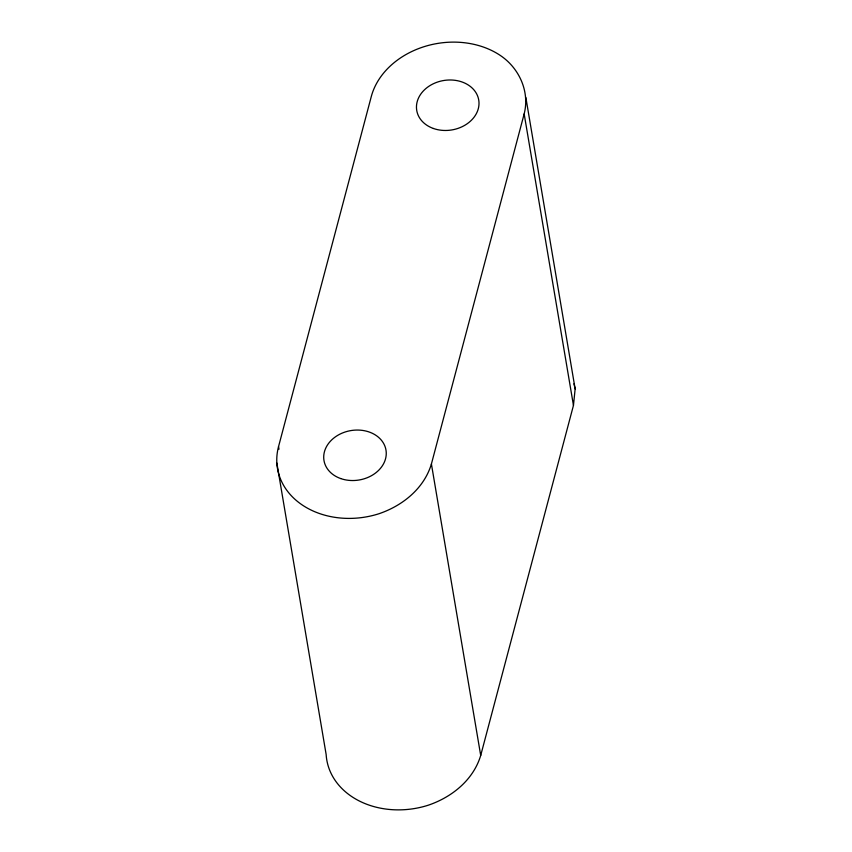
<?xml version="1.0" encoding="UTF-8"?>
<svg xmlns="http://www.w3.org/2000/svg" width="852" height="852" viewBox="0 0 852 852"><rect width="100%" height="100%" fill="white"/><g stroke="black" fill="none" stroke-linecap="round" stroke-linejoin="round"><path stroke-width="1.28" d="M278.54 446.608A78.608 62.611 -9.6 0 0 378.842 513.777C402.506 505.79 424.04 488.569 431.41 463.989L524.161 113.923C529.933 91.505 519.156 68.075 500.284 55.433A78.608 62.611 -9.6 0 0 371.291 96.542L278.54 446.608L278.987 449.228M276.857 463.083L326.156 754.553A78.608 62.611 -9.6 0 0 428.141 805.246C451.805 797.259 473.339 780.038 480.709 755.458L573.46 405.392L575.143 388.917L525.844 97.447M573.971 383.773L575.143 388.917M524.161 113.923L573.46 405.392M431.41 463.989L480.709 755.458M340.662 478.547A31.439 25.049 -9.6 0 0 386.222 452.178A31.439 25.049 -9.6 0 0 338.042 435.159A31.439 25.049 -9.6 0 0 340.662 478.547M433.412 128.482A31.439 25.049 -9.6 0 0 478.973 102.112A31.439 25.049 -9.6 0 0 430.792 85.094A31.439 25.049 -9.6 0 0 433.412 128.482"/></g></svg>
